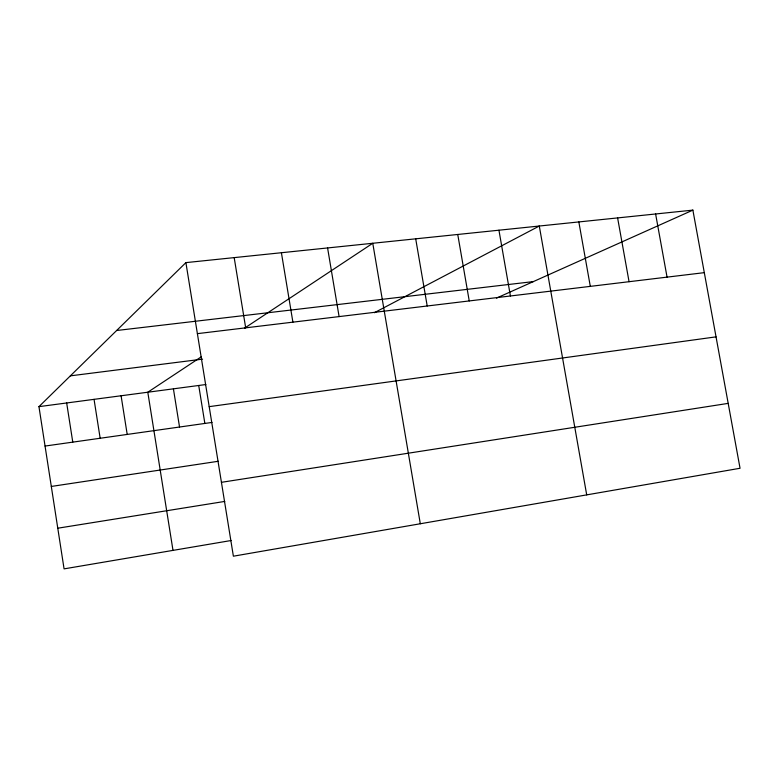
<?xml version="1.0" encoding="UTF-8"?>
<svg xmlns="http://www.w3.org/2000/svg" width="779" height="779" viewBox="0 0 779 779"><rect width="100%" height="100%" fill="white"/><g stroke="black" fill="none" stroke-linecap="round" stroke-linejoin="round"><path stroke-width="1.17" d="M231.11 540.519L64.073 568.874L38.95 406.648L185.899 262.62L692.882 210.126L740.05 468.267L233.379 556.196L185.899 262.62M201.352 356.772L147.796 392.226L172.996 550.383M244.518 328.183L372.771 243.272L420.309 523.761M374.368 312.72L539.292 226.037L586.704 494.879M496.447 298.133L692.882 210.126M57.782 528.211L224.78 501.423M221.431 482.318L728.19 403.376M51.307 486.447L218.286 461.275M45.055 446.055L212.005 422.432M209.191 406.648L716.037 336.859M38.95 406.648L205.87 384.534M70.373 375.848L202.569 359.129M197.389 333.646L704.304 272.65M116.626 330.51L533.391 281.589M655.616 213.991L667.058 277.129M617.611 217.925L629.062 281.706M578.836 221.937L590.307 286.37M498.94 230.214L510.42 295.981M457.75 234.479L469.24 300.937M415.704 238.832L427.204 305.991M327.589 247.956L339.099 316.595M281.404 252.737L292.904 322.155M234.187 257.625L245.687 327.842M198.723 385.488L204.858 423.445M173.415 388.838L179.54 427.028M121.086 395.761L127.201 434.429M94.045 399.345L100.16 438.256M66.673 402.977L72.778 442.131"/></g></svg>
